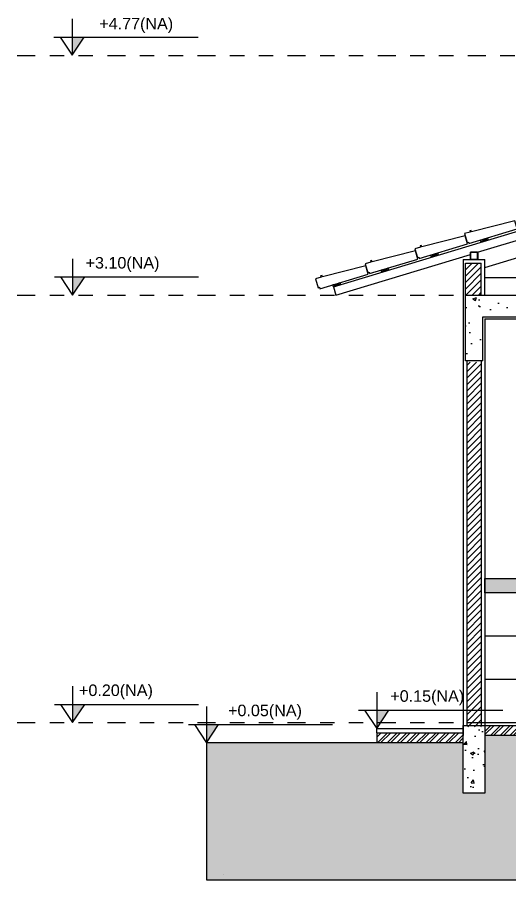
# Model space of a CAD drawing. Extents: x 183 to 373, y 23 to 105.
# Drawn here: x 205.49 to 208.91, y 79.7 to 85.68 of the extents above; entities that cross this region are included whole.
import ezdxf

# ---------------------------------------------------------------- set-up
doc = ezdxf.new("R2010")
doc.units = 0
doc.header["$LTSCALE"] = 0.005
doc.linetypes.add('C5', pattern=[60, 50, -5, 0, -5])
doc.linetypes.add('TRAÇO-2PTOS_P', pattern=[0.625, 0.25, -0.125, 0, -0.125, 0, -0.125])
doc.layers.get('0').update_dxf_attribs({"linetype": 'CONTINUOUS'})
for name, color, linetype in [('01', 1, 'CONTINUOUS'), ('252', 252, 'CONTINUOUS'), ('A-COTAS', 1, 'CONTINUOUS'), ('A-ESQUADRIAS', 2, 'CONTINUOUS'), ('A-PAREDE', 5, 'CONTINUOUS'), ('A-TELHAS', 2, 'CONTINUOUS'), ('ARQ-ALV-CORTE', 4, 'CONTINUOUS'), ('ARQ-EXO-1_100', 251, 'C5'), ('ARQ-HTC', 9, 'CONTINUOUS'), ('ARQ-PIS-CORTE', 2, 'CONTINUOUS'), ('ARQ-SMB-1_050', 1, 'CONTINUOUS'), ('ARQ-TLH-VISTA1', 2, 'CONTINUOUS'), ('EST-CONC-CORTE', 6, 'CONTINUOUS'), ('MADEIRAMENTO', 2, 'CONTINUOUS')]:
    doc.layers.add(name, color=color, linetype=linetype)
doc.styles.add('ESC-50-A20', font='arial.ttf', dxfattribs={"height": 0.1})
pattern_1 = [(50, (76.565, 34.55552), (0.25505854, -0.02231472), [0.02667, -0.29337]), (355, (76.565, 34.55552), (-0.0493408, 0.2674796), [0.021336, -0.2346968]), (100.45144, (76.58625, 34.55366), (0.20571775, 0.24516485), [0.022666, -0.24932634]), (46.1842, (76.565, 34.62664), (0.37951066, -0.05885926), [0.040005, -0.440055]), (96.63556, (76.59662, 34.62174), (0.3323658, 0.3463966), [0.033999, -0.3739899]), (351.18415, (76.565, 34.62664), (0.3323658, 0.3463966), [0.032004, -0.3520436]), (21, (76.60056, 34.60886), (0.21226015, -0.14317128), [0.02667, -0.29337]), (326, (76.60056, 34.60886), (0.08652284, 0.25786315), [0.021336, -0.234696]), (71.45144, (76.61824, 34.59693), (0.298783, 0.11469188), [0.022666, -0.2493259]), (37.5, (76.565, 34.55552), (0.004324045, 0.118377054), [0, -0.2318512, 0, -0.238252, 0, -0.235585]), (7.5, (76.565, 34.55552), (0.09354753, 0.1402528), [0, -0.1358392, 0, -0.2265172, 0, -0.089789]), (327.5, (76.4857, 34.55552), (0.189826833, -0.00802024), [0, -0.0889, 0, -0.277368, 0, -0.368046]), (317.5, (76.45014, 34.55552), (0.20738085, 0.03559709), [0, -0.11557, 0, -0.1842008, 0, -0.261366])]
pattern_2 = [(45, (76.564996, 34.55552), (-0.02245064, 0.02245064), [])]

# ---------------------------------------------------------------- blocks, each defined once
blk = doc.blocks.new('T2')
at = {"linetype": 'Continuous'}
blk.add_lwpolyline([(0, 0.0594), (0.31, 0.073), (0.3096, 0.083), (0.3196, 0.0834), (0.32, 0.0734), (0.36, 0.075), (0.36, 0.0099), (0.35, 0.0099), (0.35, 0), (0, 0), (0.0001, 0.0594)], dxfattribs=at)
blk = doc.blocks.new('FNDE-Nível Corte-1_050')
blk.add_hatch(color=251).paths.add_polyline_path([(140.6568, -0.1868), (140.7408, -0.1868), (140.6568, -0.3128)])
at = {"color": 251}
for p, q in [((140.6568, -0.0608), (140.6568, -0.3128)), ((140.5308, -0.1868), (141.5308, -0.1868))]:
    blk.add_line(p, q, dxfattribs=at)
blk.add_lwpolyline([(140.5728, -0.1868), (140.6568, -0.3128), (140.7408, -0.1868)], dxfattribs=at)

msp = doc.modelspace()

# ---------------------------------------------------------------- hatches: boundary and pattern name
at = {"layer": 'A-ESQUADRIAS'}
h = msp.add_hatch(dxfattribs=at)
h.set_pattern_fill('GOST_WOOD', color=251, scale=0.01, angle=90)
h.set_pattern_definition([(180, (169.897824, -81.4883), (7e-18, 0.06), [0.1, -0.02]), (180, (169.917824, -81.4683), (7e-18, 0.06), [0.06, -0.015, 0.03, -0.015]), (180, (169.947824, -81.4483), (7e-18, 0.06), [0.1, -0.02])])
h.paths.add_polyline_path([(216.7373, 81.688), (216.7373, 81.788), (208.7373, 81.788), (208.7373, 81.688)])
at = {"layer": 'ARQ-HTC'}
h = msp.add_hatch(dxfattribs=at)
h.set_pattern_fill('ANSI31', color=251, scale=0.01, style=0)
h.set_pattern_definition(pattern_2)
h.paths.add_polyline_path([(208.7123, 83.9757), (208.6023, 83.9757), (208.6023, 83.7528), (208.7123, 83.7528)])
h = msp.add_hatch(dxfattribs=at)
h.set_pattern_fill('AR-CONC', color=251, scale=0.0014, style=0)
h.set_pattern_definition(pattern_1)
h.paths.add_polyline_path([(211.4524, 83.7528), (208.6023, 83.7528), (208.6023, 83.2978), (208.7223, 83.2978), (208.7223, 83.6028), (211.4524, 83.6028)])
h = msp.add_hatch(dxfattribs=at)
h.set_pattern_fill('ANSI31', color=251, scale=0.01, style=0)
h.set_pattern_definition(pattern_2)
h.paths.add_polyline_path([(208.7123, 83.2888), (208.6123, 83.2888), (208.6123, 80.7588), (208.7123, 80.7588)])
h = msp.add_hatch(dxfattribs=at)
h.set_pattern_fill('AR-CONC', color=251, scale=0.0014, style=0)
h.set_pattern_definition(pattern_1)
h.paths.add_polyline_path([(208.7373, 80.7678), (208.5873, 80.7678), (208.5873, 80.2978), (208.7373, 80.2978)])
h = msp.add_hatch(dxfattribs=at)
h.set_pattern_fill('ANSI32', color=251, scale=0.005, style=0)
h.set_pattern_definition([(45, (-14.24537, 37.775708), (-0.03367596, 0.03367596), []), (45, (-14.22292, 37.775708), (-0.03367596, 0.03367596), [])])
h.paths.add_polyline_path([(208.7373, 80.6978), (216.7373, 80.6978), (216.7373, 80.7678), (208.7373, 80.7678)])
h = msp.add_hatch(dxfattribs=at)
h.set_pattern_fill('ANSI32', color=251, scale=0.005, style=0)
h.set_pattern_definition([(45, (76.564996, 34.55552), (-0.03367596, 0.03367596), []), (45, (76.587447, 34.55552), (-0.03367596, 0.03367596), [])])
h.paths.add_polyline_path([(208.5873, 80.7178), (207.9873, 80.7178), (207.9873, 80.6478), (208.5873, 80.6478)])
h = msp.add_hatch(dxfattribs=at)
h.set_pattern_fill('EARTH', color=252, scale=0.02, angle=45, style=0)
h.set_pattern_definition([(45, (76.565, 34.55552), (1e-17, 0.17960512), [0.127, -0.127]), (45, (76.53132, 34.5892), (1e-17, 0.17960512), [0.127, -0.127]), (45, (76.49764, 34.62287), (1e-17, 0.17960512), [0.127, -0.127]), (135, (76.49764, 34.64532), (-0.17960512, 1e-17), [0.127, -0.127]), (135, (76.53132, 34.679), (-0.17960512, 1e-17), [0.127, -0.127]), (135, (76.565, 34.71267), (-0.17960512, 1e-17), [0.127, -0.127])])
h.paths.add_polyline_path([(219.7499, 80.6978), (216.8873, 80.6978), (216.8873, 80.2978), (216.7373, 80.2978), (216.7373, 80.6978), (208.7373, 80.6978), (208.7373, 80.2978), (208.5873, 80.2978), (208.5873, 80.6478), (206.807, 80.6478), (206.807, 79.6978), (219.7499, 79.6978)])

# ---------------------------------------------------------------- linework, layer by layer
at = {"color": 3}
for points in [[(208.6373, 84.0007), (208.6873, 84.0007), (208.6873, 84.0507), (208.6373, 84.0507)], [(208.6885, 84.0007), (208.6385, 84.0007), (208.6385, 84.0507), (208.6885, 84.0507)]]:
    msp.add_lwpolyline(points, close=True, dxfattribs=at)
at = {"layer": '01'}
for p, q in [((208.5873, 84.0007), (208.5873, 80.6978)), ((208.5873, 84.0007), (208.7373, 84.0007)), ((208.5873, 84.0007), (208.7373, 84.0007)), ((208.7373, 83.7528), (208.7373, 84.0007)), ((208.7373, 83.5878), (216.7373, 83.5878)), ((208.7373, 83.5878), (208.7373, 80.6978)), ((208.7373, 83.5878), (216.7373, 83.5878))]:
    msp.add_line(p, q, dxfattribs=at)
at = {"layer": '252'}
for p, q in [((216.7373, 81.388), (208.7373, 81.388)), ((216.7373, 81.088), (208.7373, 81.088))]:
    msp.add_line(p, q, dxfattribs=at)
at = {"layer": 'A-COTAS'}
msp.add_lwpolyline([(208.7373, 81.788), (216.7373, 81.788), (216.7373, 81.688), (208.7373, 81.688)], close=True, dxfattribs=at)
at = {"layer": 'A-PAREDE', "color": 5}
for p, q in [((208.6023, 83.2978), (208.6023, 83.9757)), ((208.6023, 83.9757), (208.7123, 83.9757)), ((208.7123, 83.7528), (208.7123, 83.9757)), ((208.6023, 83.7528), (241.1623, 83.7528)), ((208.7223, 83.2978), (208.7223, 83.6028)), ((208.7223, 83.6028), (216.7523, 83.6028)), ((208.7223, 83.2978), (208.6023, 83.2978)), ((208.6123, 83.2978), (208.6123, 80.7678)), ((208.7123, 83.2978), (208.7123, 80.7678)), ((208.7373, 80.7678), (216.8873, 80.7678)), ((207.9873, 80.7178), (208.5873, 80.7178)), ((208.5873, 80.6478), (206.807, 80.6478)), ((216.7373, 80.6978), (208.7373, 80.6978))]:
    msp.add_line(p, q, dxfattribs=at)
msp.add_lwpolyline([(208.5873, 80.7678), (208.7373, 80.7678), (208.7373, 80.2978), (208.5873, 80.2978)], close=True, dxfattribs=at)
at = {"layer": 'ARQ-ALV-CORTE'}
msp.add_line((208.7223, 83.7528), (216.7523, 83.7528), dxfattribs=at)
at = {"layer": 'ARQ-EXO-1_100', "color": 252, "linetype": 'TRAÇO-2PTOS_P', "ltscale": 100}
for p, q in [((205.4942, 85.4144), (267.0085, 85.4144)), ((205.4942, 83.7528), (267.0085, 83.7528)), ((205.4942, 80.7878), (216.7373, 80.7878))]:
    msp.add_line(p, q, dxfattribs=at)
at = {"layer": 'ARQ-HTC', "color": 252}
msp.add_line((206.9274, 79.734), (206.9274, 79.734), dxfattribs=at)
msp.add_lwpolyline([(206.807, 80.6478), (206.807, 79.6978), (227.9373, 79.6978)], dxfattribs=at)
at = {"layer": 'ARQ-PIS-CORTE'}
for p, q in [((208.7373, 80.7878), (216.7373, 80.7878)), ((207.9873, 80.7478), (208.5873, 80.7478)), ((207.9873, 80.7178), (207.9873, 80.7478))]:
    msp.add_line(p, q, dxfattribs=at)
at = {"layer": 'ARQ-TLH-VISTA1'}
for p, q in [((208.7373, 83.9455), (211.6461, 84.8262)), ((212.3783, 83.8728), (208.7373, 83.8728))]:
    msp.add_line(p, q, dxfattribs=at)
at = {"layer": 'EST-CONC-CORTE', "color": 5}
msp.add_line((207.9873, 80.7178), (207.9873, 80.6478), dxfattribs=at)
at = {"layer": 'MADEIRAMENTO', "color": 1}
for p, q in [((207.6873, 83.8102), (211.6447, 85.0085)), ((208.6873, 84.0503), (211.6447, 84.9458)), ((208.7589, 84.1357), (208.7067, 84.1346)), ((208.7548, 84.1492), (208.7113, 84.1203)), ((207.7046, 83.7528), (208.6373, 84.0352)), ((208.4144, 84.0313), (208.3622, 84.0303)), ((208.4103, 84.0448), (208.3668, 84.016)), ((208.0657, 83.9405), (208.0222, 83.9117)), ((208.0698, 83.927), (208.0176, 83.926)), ((207.7348, 83.8256), (207.6826, 83.8245)), ((207.7308, 83.8391), (207.6873, 83.8102)), ((207.6873, 83.8102), (207.7046, 83.7528))]:
    msp.add_line(p, q, dxfattribs=at)
for points in [[(208.707, 84.1347), (208.7548, 84.1492), (208.7592, 84.1348), (208.7113, 84.1203)], [(208.3624, 84.0304), (208.4103, 84.0448), (208.4146, 84.0305), (208.3668, 84.016)], [(208.0179, 83.926), (208.0657, 83.9405), (208.0701, 83.9262), (208.0222, 83.9117)], [(207.6829, 83.8246), (207.7308, 83.8391), (207.7351, 83.8247), (207.6873, 83.8102)]]:
    msp.add_lwpolyline(points, close=True, dxfattribs=at)

# ---------------------------------------------------------------- block references
at = {"layer": 'A-TELHAS', "extrusion": (0, 0, -1), "zscale": -1, "rotation": 343.1542730841962}
for p in [(-208.9623, 84.2121), (-208.6177, 84.1078), (-208.2732, 84.0035), (-207.9286, 83.8991)]:
    msp.add_blockref('T2', p, dxfattribs=at)
at = {"layer": 'ARQ-SMB-1_050'}
for p in [(65.2179, 85.7293), (65.2212, 84.0656), (65.2212, 81.1006), (67.3304, 81.0606), (66.1501, 80.9606)]:
    msp.add_blockref('FNDE-Nível Corte-1_050', p, dxfattribs=at)

# ---------------------------------------------------------------- texts
at = {"layer": 'ARQ-SMB-1_050', "style": 'ESC-50-A20'}
for tag, p in [('+4.77(NA)', (206.0631, 85.5963)), ('+3.10(NA)', (205.9682, 83.9373)), ('+0.20(NA)', (205.9226, 80.9723)), ('+0.15(NA)', (208.0816, 80.9323)), ('+0.05(NA)', (206.9563, 80.8323))]:
    msp.add_attdef(tag, p, 'NA', height=0.08, dxfattribs=at)

doc.saveas('drawing.dxf')
